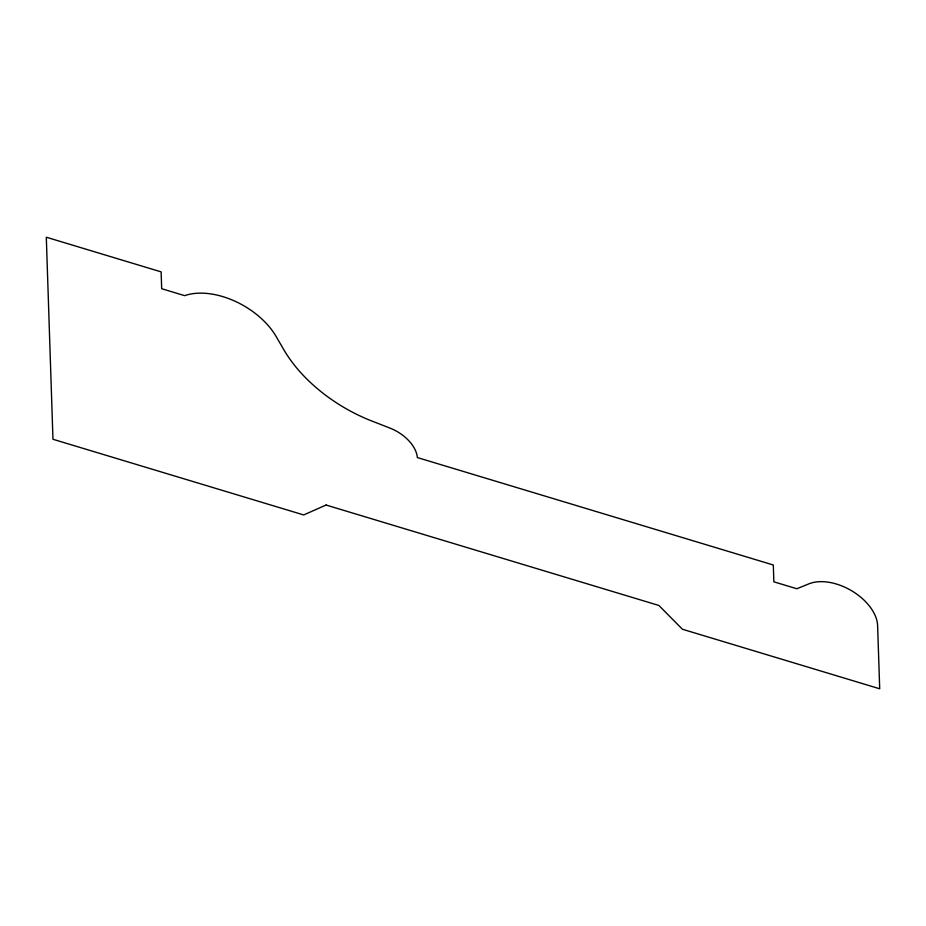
<?xml version="1.0" encoding="UTF-8"?>
<svg xmlns="http://www.w3.org/2000/svg" width="926" height="926" viewBox="0 0 926 926"><rect width="100%" height="100%" fill="white"/><g stroke="black" fill="none" stroke-linecap="round" stroke-linejoin="round"><path stroke-width="1.39" d="M326.079 505.029L303.67 514.937L52.967 439.271L46.3 237.218L161.124 271.874L161.68 288.715L184.644 295.649A63.57 38.961 29.9 0 1 276.191 336.578L283.726 349.553A121.167 74.265 29.9 0 0 371.835 421.017L389.904 428.078A33.139 20.314 29.9 0 1 417.348 457.56L773.303 564.987L773.858 581.817L796.823 588.751L809.011 583.808A43.73 26.808 29.9 0 1 852.371 591.205A43.73 26.808 29.9 0 1 877.617 625.64L879.7 688.782L682.416 629.24L658.895 605.465L326.079 505.029"/></g></svg>
